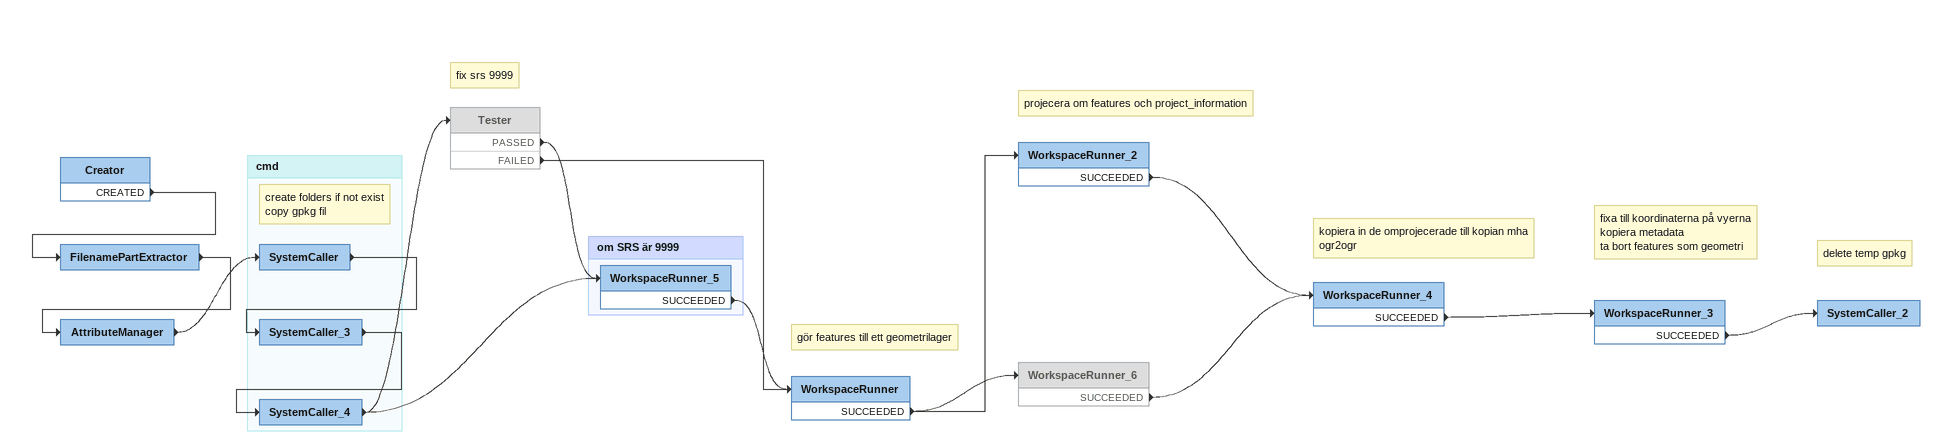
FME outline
Creator
    CREATED -> FilenamePartExtractor
FilenamePartExtractor
    -> AttributeManager
AttributeManager
    -> SystemCaller
Note: fix srs 9999
Tester [off]
    PASSED -> WorkspaceRunner_5
    FAILED -> WorkspaceRunner
Note: gör features till ett geometrilager
WorkspaceRunner
    SUCCEEDED -> WorkspaceRunner_2
    SUCCEEDED -> WorkspaceRunner_6
Note: projecera om features och project_information
WorkspaceRunner_2
    SUCCEEDED -> WorkspaceRunner_4
WorkspaceRunner_6 [off]
    SUCCEEDED -> WorkspaceRunner_4
Note: kopiera in de omprojecerade till kopian mha ogr2ogr
WorkspaceRunner_4
    SUCCEEDED -> WorkspaceRunner_3
Note: fixa till koordinaterna på vyerna / kopiera metadata / ta bort features som geometri
WorkspaceRunner_3
    SUCCEEDED -> SystemCaller_2
Note: delete temp gpkg
SystemCaller_2

Bookmark: cmd
Note: create folders if not exist / copy gpkg fil
SystemCaller
    -> SystemCaller_3
SystemCaller_3
    -> SystemCaller_4
SystemCaller_4
    -> Tester
    -> WorkspaceRunner_5

Bookmark: om SRS är 9999
WorkspaceRunner_5
    SUCCEEDED -> WorkspaceRunner
